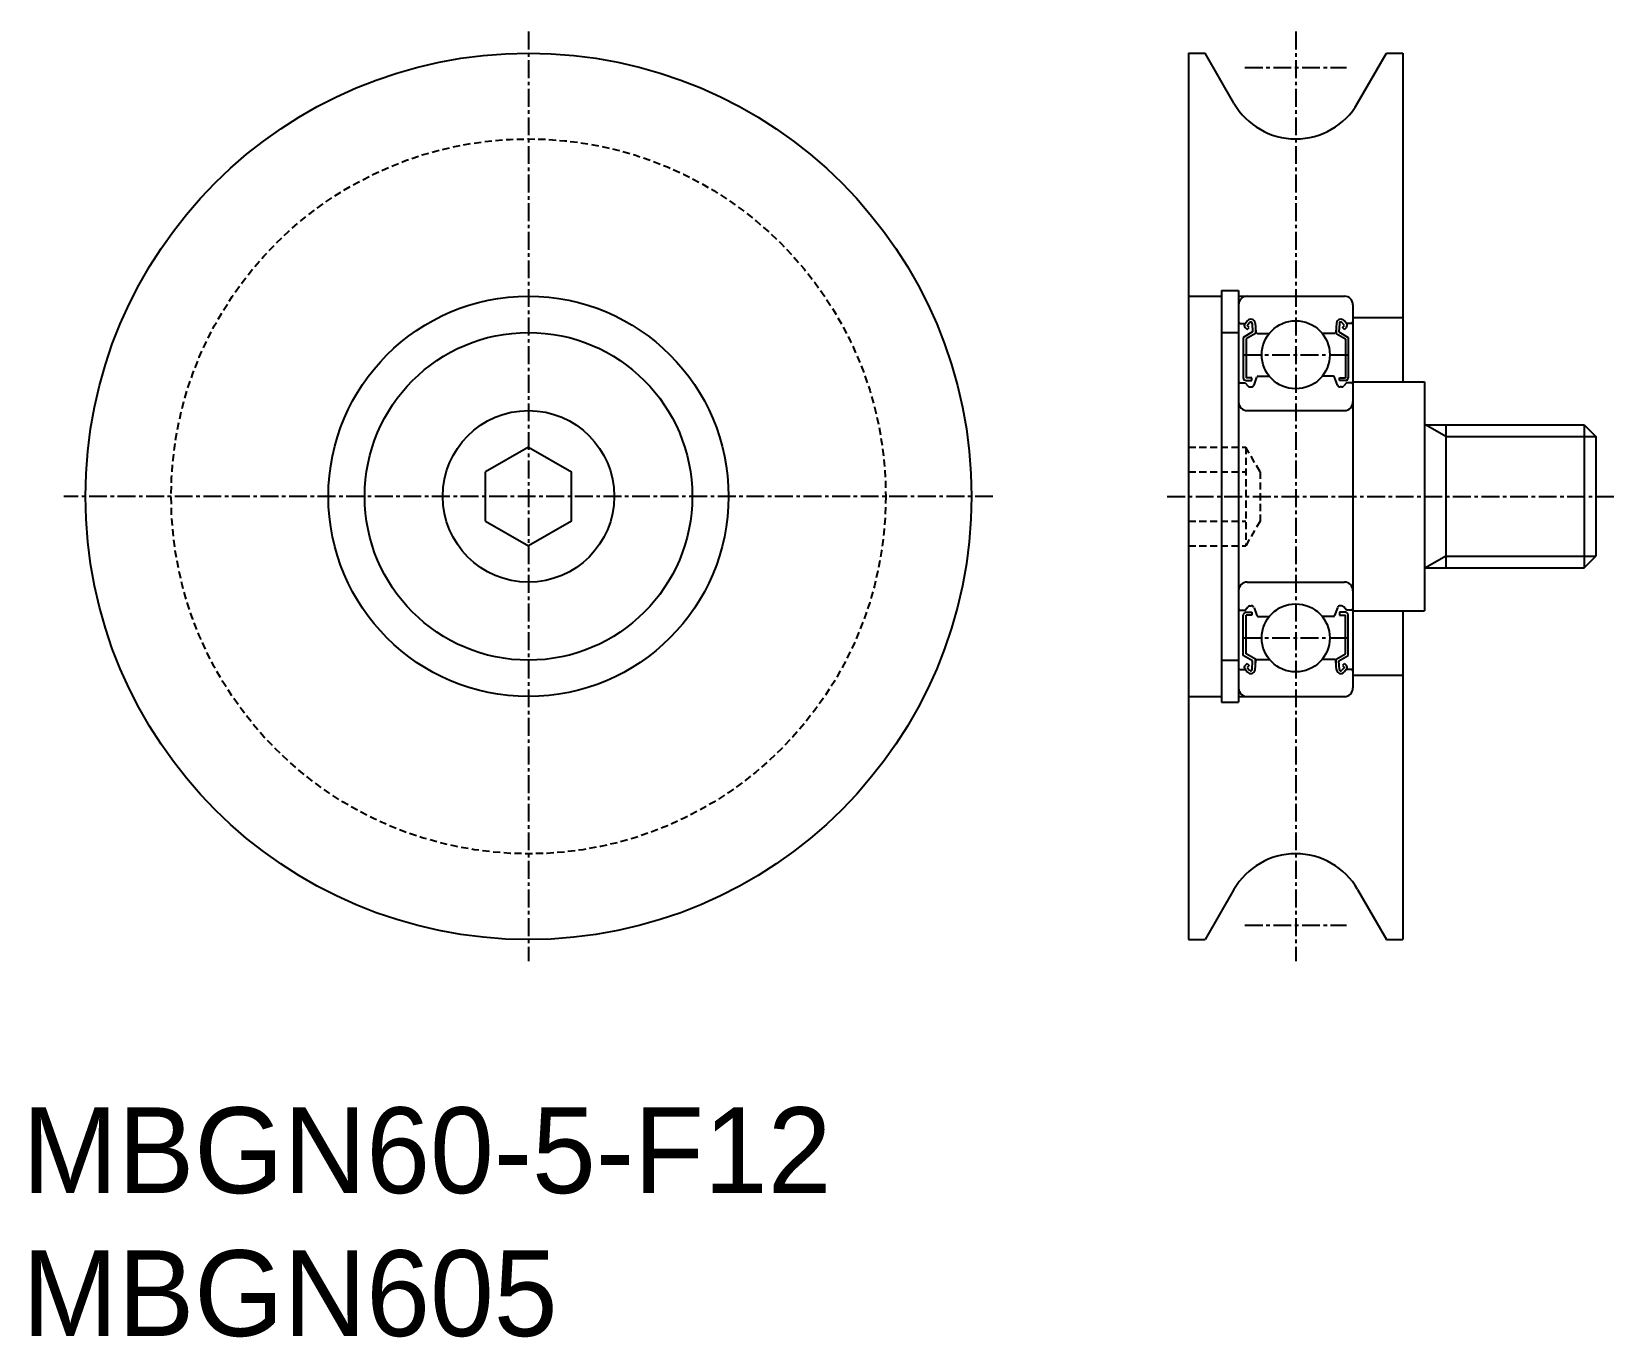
# Model space of a CAD drawing. Extents: x -285 to -174, y -60 to 31.
import ezdxf

# ---------------------------------------------------------------- set-up
doc = ezdxf.new("R2010")
doc.units = 0
doc.linetypes.add('CENTER', pattern=[2, 1.25, -0.25, 0.25, -0.25])
doc.linetypes.add('DASHED', pattern=[0.75, 0.5, -0.25])
doc.layers.get('0').update_dxf_attribs({"linetype": 'CONTINUOUS'})
doc.layers.add('CENTER', color=1, linetype='CENTER')

msp = doc.modelspace()

# ---------------------------------------------------------------- linework, layer by layer
at = {"color": 7, "linetype": 'CONTINUOUS'}
for p, q in [((-204.38, 29.73), (-203.23, 29.73)), ((-204.38, 29.73), (-204.38, -32.27)), ((-201.21, 26.23), (-203.23, 29.73)), ((-192.55, 26.23), (-190.53, 29.73)), ((-190.53, 29.73), (-189.38, 29.73)), ((-189.38, 29.73), (-189.38, 6.73)), ((-204.38, 12.73), (-202.08, 12.73)), ((-202.08, 13.13), (-200.88, 13.13)), ((-202.08, 13.13), (-202.08, -15.67)), ((-200.88, 13.13), (-200.88, -15.67)), ((-200.88, 12.73), (-193.48, 12.73)), ((-192.88, 12.13), (-192.88, -14.67)), ((-192.88, 11.23), (-189.38, 11.23)), ((-202.08, 10.18), (-200.88, 10.18)), ((-200.78, 10.83), (-200.42, 10.83)), ((-199.9, 10.23), (-200.55, 9.85)), ((-200.43, 10.81), (-200.26, 11.02)), ((-200.28, 10.4), (-200.42, 10.54)), ((-199.7, 10.11), (-200.35, 9.74)), ((-200.28, 10.68), (-200.11, 10.89)), ((-200.14, 10.54), (-200.28, 10.68)), ((-200.28, 10.4), (-200.14, 10.54)), ((-199.93, 10.83), (-199.9, 10.23)), ((-199.73, 10.85), (-199.68, 10.22)), ((-199.7, 10.47), (-199.7, 10.11)), ((-199.58, 10.13), (-198.73, 10.13)), ((-194.18, 10.13), (-195.03, 10.13)), ((-194.03, 10.85), (-194.08, 10.22)), ((-194.06, 10.47), (-194.06, 10.11)), ((-194.06, 10.11), (-193.41, 9.74)), ((-193.83, 10.83), (-193.86, 10.23)), ((-193.86, 10.23), (-193.21, 9.85)), ((-193.48, 10.68), (-193.65, 10.89)), ((-193.62, 10.54), (-193.48, 10.68)), ((-193.48, 10.4), (-193.62, 10.54)), ((-193.33, 10.81), (-193.5, 11.02)), ((-193.48, 10.4), (-193.34, 10.54)), ((-192.98, 10.83), (-193.34, 10.83)), ((-200.55, 9.85), (-200.55, 7.03)), ((-200.35, 9.74), (-200.35, 7.03)), ((-193.41, 9.74), (-193.41, 7.03)), ((-193.21, 9.85), (-193.21, 7.03)), ((-200.78, 6.68), (-200.43, 6.68)), ((-200.43, 6.68), (-200.24, 6.45)), ((-199.95, 7.03), (-200.35, 7.03)), ((-200.35, 6.83), (-199.95, 6.83)), ((-199.95, 6.83), (-199.95, 7.03)), ((-199.8, 6.51), (-199.6, 7.06)), ((-199.51, 7.13), (-198.73, 7.13)), ((-194.26, 7.13), (-195.03, 7.13)), ((-193.96, 6.51), (-194.16, 7.06)), ((-193.81, 7.03), (-193.41, 7.03)), ((-193.81, 6.83), (-193.81, 7.03)), ((-193.41, 6.83), (-193.81, 6.83)), ((-193.33, 6.68), (-193.52, 6.45)), ((-192.98, 6.68), (-193.33, 6.68)), ((-192.88, 6.73), (-187.88, 6.73)), ((-187.88, 6.73), (-187.88, -9.27)), ((-200.09, 6.38), (-199.99, 6.38)), ((-193.68, 6.38), (-193.77, 6.38)), ((-200.28, 4.73), (-193.48, 4.73)), ((-187.88, 3.73), (-176.69, 3.73)), ((-186.38, 3.73), (-186.38, -6.27)), ((-176.7, 3.73), (-176.7, -6.27)), ((-176.69, 3.73), (-175.88, 2.91)), ((-175.88, 2.91), (-175.88, -5.46)), ((-250.57, 2.18), (-253.57, 0.45)), ((-250.57, 2.18), (-247.57, 0.45)), ((-253.57, -3), (-253.57, 0.45)), ((-247.57, -3), (-247.57, 0.45)), ((-253.57, -3), (-250.57, -4.73)), ((-247.57, -3), (-250.57, -4.73)), ((-176.7, -6.27), (-175.88, -5.46)), ((-187.88, -6.27), (-176.7, -6.27)), ((-200.28, -7.27), (-193.48, -7.27)), ((-200.78, -9.22), (-200.43, -9.22)), ((-200.55, -12.4), (-200.55, -9.57)), ((-200.43, -9.22), (-200.24, -9)), ((-200.35, -9.37), (-199.95, -9.37)), ((-199.95, -9.57), (-200.35, -9.57)), ((-200.35, -12.28), (-200.35, -9.57)), ((-200.09, -8.92), (-199.99, -8.92)), ((-199.95, -9.37), (-199.95, -9.57)), ((-199.8, -9.06), (-199.6, -9.61)), ((-199.51, -9.67), (-198.73, -9.67)), ((-194.26, -9.67), (-195.03, -9.67)), ((-193.96, -9.06), (-194.16, -9.61)), ((-193.41, -9.37), (-193.81, -9.37)), ((-193.81, -9.37), (-193.81, -9.57)), ((-193.81, -9.57), (-193.41, -9.57)), ((-193.68, -8.92), (-193.77, -8.92)), ((-193.33, -9.22), (-193.52, -9)), ((-193.41, -12.28), (-193.41, -9.57)), ((-192.98, -9.22), (-193.33, -9.22)), ((-193.21, -12.4), (-193.21, -9.57)), ((-192.88, -9.27), (-187.88, -9.27)), ((-189.38, -9.27), (-189.38, -32.27)), ((-202.08, -12.73), (-200.88, -12.73)), ((-199.9, -12.78), (-200.55, -12.4)), ((-200.28, -12.95), (-200.42, -13.09)), ((-199.7, -12.66), (-200.35, -12.28)), ((-200.28, -12.95), (-200.14, -13.09)), ((-200.14, -13.09), (-200.28, -13.23)), ((-200.28, -13.23), (-200.11, -13.43)), ((-199.93, -13.38), (-199.9, -12.78)), ((-199.73, -13.4), (-199.68, -12.77)), ((-199.7, -13.02), (-199.7, -12.66)), ((-199.58, -12.67), (-198.73, -12.67)), ((-194.18, -12.67), (-195.03, -12.67)), ((-194.03, -13.4), (-194.08, -12.77)), ((-194.06, -12.66), (-193.41, -12.28)), ((-194.06, -13.02), (-194.06, -12.66)), ((-193.86, -12.78), (-193.21, -12.4)), ((-193.83, -13.38), (-193.86, -12.78)), ((-193.48, -13.23), (-193.65, -13.43)), ((-193.48, -12.95), (-193.62, -13.09)), ((-193.62, -13.09), (-193.48, -13.23)), ((-193.48, -12.95), (-193.34, -13.09)), ((-200.78, -13.37), (-200.42, -13.37)), ((-200.43, -13.36), (-200.26, -13.56)), ((-193.33, -13.36), (-193.5, -13.56)), ((-192.98, -13.37), (-193.34, -13.37)), ((-192.88, -13.77), (-189.38, -13.77)), ((-204.38, -15.27), (-202.08, -15.27)), ((-200.88, -15.27), (-193.48, -15.27)), ((-202.08, -15.67), (-200.88, -15.67)), ((-201.21, -28.77), (-203.23, -32.27)), ((-192.55, -28.77), (-190.53, -32.27)), ((-204.38, -32.27), (-203.23, -32.27)), ((-190.53, -32.27), (-189.38, -32.27))]:
    msp.add_line(p, q, dxfattribs=at)
at = {"color": 3, "linetype": 'CONTINUOUS'}
for p, q in [((-186.38, 2.91), (-187.79, 3.73)), ((-186.38, 2.91), (-175.88, 2.91)), ((-186.38, -5.46), (-187.79, -6.27)), ((-186.38, -5.46), (-175.88, -5.46))]:
    msp.add_line(p, q, dxfattribs=at)
at = {"color": 3, "linetype": 'DASHED'}
for p, q in [((-204.38, 2.18), (-200.38, 2.18)), ((-199.38, 0.45), (-200.38, 2.18)), ((-200.38, 2.18), (-200.38, -4.73)), ((-204.38, 0.45), (-200.38, 0.45)), ((-199.38, 0.45), (-199.38, -3)), ((-204.38, -3), (-200.38, -3)), ((-199.38, -3), (-200.38, -4.73)), ((-204.38, -4.73), (-200.38, -4.73))]:
    msp.add_line(p, q, dxfattribs=at)
at = {"color": 7, "linetype": 'CONTINUOUS'}
for centre, radius in [((-250.57, -1.27), 31), ((-250.57, -1.27), 14), ((-250.57, -1.27), 11.46), ((-196.88, 8.63), 2.38), ((-250.57, -1.27), 6), ((-196.88, -11.17), 2.38)]:
    msp.add_circle(centre, radius, dxfattribs=at)
at = {"color": 3, "linetype": 'DASHED'}
msp.add_circle((-250.57, -1.27), 25, dxfattribs=at)
at = {"color": 7, "linetype": 'CONTINUOUS'}
for centre, radius, start, end in [((-196.88, 28.73), 5, 210, 330), ((-200.28, 12.13), 0.6, 90, 180), ((-193.48, 12.13), 0.6, 0, 90), ((-200.03, 10.82), 0.3, 4.9354, 140.137), ((-193.73, 10.82), 0.3, 39.863, 175.0646), ((-200.78, 10.93), 0.1, 180, 270), ((-200.28, 10.68), 0.2, 140.137, 225.002), ((-200.03, 10.82), 0.1, 3.1017, 139.9503), ((-199.58, 10.23), 0.1, 184.9354, 270), ((-194.18, 10.23), 0.1, 270, 355.0646), ((-193.73, 10.82), 0.1, 40.0497, 176.8983), ((-193.48, 10.68), 0.2, 314.998, 39.863), ((-192.98, 10.93), 0.1, 270, 0), ((-200.78, 6.58), 0.1, 90, 180.8103), ((-200.35, 7.03), 0.2, 180, 270), ((-199.51, 7.03), 0.1, 90, 159.9916), ((-194.26, 7.03), 0.1, 20.0084, 90), ((-193.41, 7.03), 0.2, 270, 0), ((-192.98, 6.58), 0.1, 359.1897, 90), ((-200.09, 6.58), 0.2, 219.9762, 270), ((-199.99, 6.58), 0.2, 270, 339.9916), ((-193.77, 6.58), 0.2, 200.0084, 270), ((-193.68, 6.58), 0.2, 270, 320.0238), ((-200.28, 5.33), 0.6, 180, 270), ((-193.48, 5.33), 0.6, 270, 0), ((-200.28, -7.87), 0.6, 90, 180), ((-193.48, -7.87), 0.6, 0, 90), ((-200.78, -9.12), 0.1, 179.1897, 270), ((-200.35, -9.57), 0.2, 90, 180), ((-200.09, -9.12), 0.2, 90, 140.0238), ((-199.99, -9.12), 0.2, 20.0084, 90), ((-199.51, -9.57), 0.1, 200.0084, 270), ((-194.26, -9.57), 0.1, 270, 339.9916), ((-193.77, -9.12), 0.2, 90, 159.9916), ((-193.68, -9.12), 0.2, 39.9762, 90), ((-193.41, -9.57), 0.2, 0, 90), ((-192.98, -9.12), 0.1, 270, 0.8103), ((-200.28, -13.23), 0.2, 134.998, 219.863), ((-199.58, -12.77), 0.1, 90, 175.0646), ((-194.18, -12.77), 0.1, 4.9354, 90), ((-193.48, -13.23), 0.2, 320.137, 45.002), ((-200.78, -13.47), 0.1, 90, 180), ((-200.03, -13.37), 0.3, 219.863, 355.0646), ((-200.03, -13.37), 0.1, 220.0497, 356.8983), ((-193.73, -13.37), 0.3, 184.9354, 320.137), ((-193.73, -13.37), 0.1, 183.1017, 319.9503), ((-192.98, -13.47), 0.1, 0, 90), ((-200.28, -14.67), 0.6, 180, 270), ((-193.48, -14.67), 0.6, 270, 0), ((-196.88, -31.27), 5, 30, 150)]:
    msp.add_arc(centre, radius, start, end, dxfattribs=at)
at = {"layer": 'CENTER', "color": 1, "linetype": 'CENTER'}
for p, q in [((-250.57, 31.23), (-250.57, -33.77)), ((-196.88, 31.23), (-196.88, -33.77)), ((-200.44, 28.73), (-193.33, 28.73)), ((-200.54, 8.63), (-193.23, 8.63)), ((-218.07, -1.27), (-283.07, -1.27)), ((-205.88, -1.27), (-174.38, -1.27)), ((-200.54, -11.17), (-193.23, -11.17)), ((-200.44, -31.27), (-193.33, -31.27))]:
    msp.add_line(p, q, dxfattribs=at)

# ---------------------------------------------------------------- texts
at = {"color": 7, "linetype": 'CONTINUOUS'}
for s, p in [('MBGN60-5-F12', (-285.99, -50)), ('MBGN605', (-285.99, -60))]:
    msp.add_text(s, height=6, dxfattribs=at).set_placement(p)

doc.saveas('drawing.dxf')
